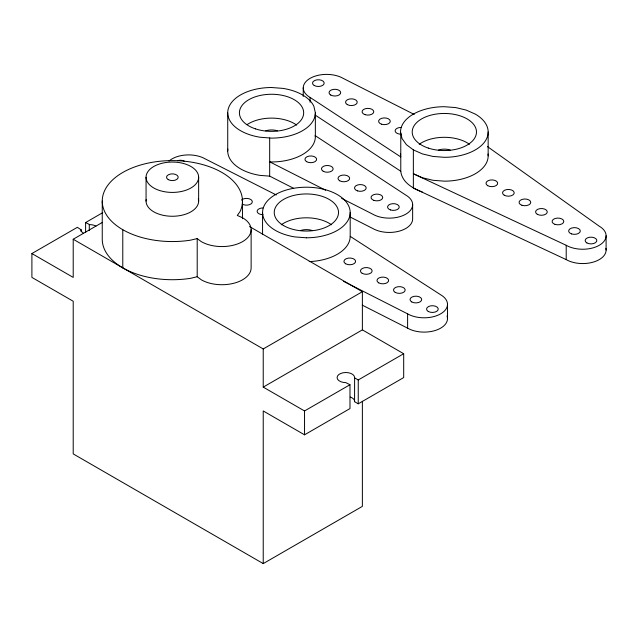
<?xml version="1.0" encoding="UTF-8"?>
<svg xmlns="http://www.w3.org/2000/svg" width="638" height="638" viewBox="0 0 638 638"><rect width="100%" height="100%" fill="white"/><g stroke="black" fill="none" stroke-linecap="round" stroke-linejoin="round"><path stroke-width="0.96" d="M362.376 401.302L362.376 506.365L263.231 563.601L73.21 453.897L73.21 301.256L31.9 277.402L31.9 253.549L77.342 227.319L80.97 229.704A8.765 5.056 0 0 0 83.538 233.277M31.9 253.549L73.21 277.402L73.21 239.242L263.231 348.954L263.231 387.114L362.376 329.87L403.687 353.723L403.687 377.576L358.245 403.806L354.561 401.677L354.616 377.568A8.765 5.056 0 0 0 345.852 372.512A8.765 5.056 0 0 0 337.087 377.568A8.765 5.056 0 0 0 345.852 382.633L349.983 384.73L349.983 408.575L304.541 434.813L263.231 410.96L263.231 563.601M354.561 401.677L354.616 401.422A8.765 5.056 0 0 0 350.238 397.043M85.604 232.487L85.604 222.55L102.75 212.645M73.21 239.242L102.271 222.463M263.231 348.954L362.376 291.71L362.376 329.87M263.231 387.114L304.541 410.96L349.983 384.73M354.561 377.832L358.245 379.961L403.687 353.723M197.206 238.572L190.499 240.175A70.108 40.473 0 0 1 102.519 204.607A70.108 40.473 0 0 1 178.465 160.76A70.108 40.473 0 0 1 240.071 211.561L237.288 215.437L242.576 217.773A29.212 16.867 0 0 1 242.576 241.627A29.212 16.867 0 0 1 201.273 241.627L197.206 238.572L197.206 276.733L201.273 279.787A29.212 16.867 0 0 0 233.101 283.439A29.212 16.867 0 0 0 251.133 267.864L251.133 229.704M197.206 276.733L190.499 278.335A70.108 40.473 0 0 1 102.247 239.242L102.247 201.082M85.604 222.55L89.735 224.64A8.765 5.056 0 0 1 95.931 226.123M293.663 188.314L269.675 176.128L260.2 175.41A43.815 25.297 0 0 1 227.846 149.093M413.36 149.898L422.436 153.917L433.003 156.446L444.343 157.307A43.815 25.297 0 0 0 484.824 141.692A43.815 25.297 0 0 0 475.326 114.122L466.25 110.103L455.684 107.575L444.343 106.713A43.815 25.297 0 0 0 400.528 132.01L402.02 138.558L406.398 144.659L413.36 149.898L413.36 188.058L566.209 259.61A23.367 13.494 0 0 0 593.069 262.17A23.367 13.494 0 0 0 605.901 248.31M422.436 192.078C412.969 188.569 401.924 182.372 400.776 171.247L400.776 133.087M487.48 146.62L599.257 226.219A23.367 13.494 0 0 1 599.257 245.295A23.367 13.494 0 0 1 566.209 245.295L413.36 173.751L422.436 177.771L433.003 180.291L444.343 181.16A43.815 25.297 0 0 0 488.038 153.973M414.229 114.457L343.132 78.346A23.367 13.494 0 0 0 310.092 78.346A23.367 13.494 0 0 0 310.092 97.431L310.092 102.2M325.651 190.252L269.675 161.821L271.541 161.964A43.815 25.297 0 0 0 315.355 136.668L315.355 112.814L313.864 106.267A43.815 25.297 0 0 0 282.881 88.379L271.541 87.518A43.815 25.297 0 0 0 228.101 109.513A43.815 25.297 0 0 0 260.2 137.25L271.541 138.111A43.815 25.297 0 0 0 315.355 112.814M341.649 198.378L372.751 214.177A23.367 13.494 0 0 0 405.8 214.177A23.367 13.494 0 0 0 405.8 195.092L315.116 135.583L315.355 136.668M349.648 216.753L372.751 228.484A23.367 13.494 0 0 0 398.216 231.411A23.367 13.494 0 0 0 412.642 218.946L412.642 204.639M276.246 194.957L205.141 158.854A23.367 13.494 0 0 0 169.014 161.055M343.619 281.366L407.61 313.856A23.367 13.494 0 0 0 440.659 313.848A23.367 13.494 0 0 0 440.651 294.772L350.19 236.347L350.19 212.494M362.28 305.147L407.61 328.163A23.367 13.494 0 0 0 435.156 330.516A23.367 13.494 0 0 0 447.047 315.985M249.498 226.546L362.376 291.71M310.092 97.431L400.776 156.94L400.528 155.863A43.815 25.297 0 0 1 400.648 153.973M315.084 115.015L400.776 171.247M606.1 235.757L606.1 250.064M566.209 245.295L566.209 259.61M488.158 132.01L488.158 155.863M447.501 304.31L447.501 318.617M407.61 313.856L407.61 328.163M358.245 379.961L358.245 403.806M304.541 410.96L304.541 434.813M303.241 87.885L303.241 96.474M269.675 137.968L269.675 176.128M262.561 212.51L262.561 234.369M242.456 201.082L242.456 218.698M227.726 112.814L227.726 150.975M198.641 177.228A26.286 15.176 0 0 1 159.205 190.379A26.286 15.176 0 0 1 159.205 164.086A26.286 15.176 0 0 1 198.641 177.228L198.641 201.082M146.062 177.228L146.062 201.082M122.783 229.704L122.783 267.864M89.288 224.68L89.288 230.637M81.026 229.449L81.026 231.434M438.505 150.018A11.683 6.747 0 0 1 450.189 150.018M419.222 144.292A32.131 18.55 0 0 1 469.464 144.292M400.967 134.187A5.846 3.373 0 0 1 395.129 130.814A5.846 3.373 0 0 1 400.967 127.448M177.436 160.704A5.846 3.373 0 0 1 184.486 161.239M262.992 214.687A5.846 3.373 0 0 1 257.146 211.314A5.846 3.373 0 0 1 262.992 207.94M241.403 200.093A5.846 3.373 0 0 1 249.817 199.016A5.846 3.373 0 0 1 250.941 203.945A5.846 3.373 0 0 1 242.336 204.16M300.53 230.509A11.683 6.747 0 0 1 312.213 230.509M350.19 236.347A43.815 25.297 0 0 1 309.239 261.596M281.254 224.791A32.131 18.55 0 0 1 331.489 224.783M247.193 124.562A32.131 18.55 0 0 1 296.662 125.096M265.703 130.822A11.683 6.747 0 0 1 277.386 130.822M198.314 198.705A26.286 15.176 0 0 1 173.042 216.258A26.286 15.176 0 0 1 146.206 199.495M306.384 237.799L295.043 236.937A43.815 25.297 0 0 1 272.809 196.249A43.815 25.297 0 0 1 346.083 201.807A43.815 25.297 0 0 1 306.384 237.799M365 114.657A5.846 3.373 0 0 0 373.764 111.738A5.846 3.373 0 0 0 365 108.819A5.846 3.373 0 0 0 365 114.657M347.263 104.584A5.846 3.373 0 0 0 357.041 103.069A5.846 3.373 0 0 0 349.887 98.938A5.846 3.373 0 0 0 347.263 104.584M586.864 242.911A5.846 3.373 0 0 0 596.634 241.403A5.846 3.373 0 0 0 589.48 237.272A5.846 3.373 0 0 0 586.864 242.911M555.028 224.369A5.846 3.373 0 0 0 563.785 221.45A5.846 3.373 0 0 0 555.028 218.523A5.846 3.373 0 0 0 555.028 224.369M330.747 95.046A5.846 3.373 0 0 0 340.517 93.531A5.846 3.373 0 0 0 333.363 89.4A5.846 3.373 0 0 0 330.747 95.046M537.292 214.296A5.846 3.373 0 0 0 547.069 212.781A5.846 3.373 0 0 0 539.908 208.65A5.846 3.373 0 0 0 537.292 214.296M571.552 233.907A5.846 3.373 0 0 0 580.309 230.988A5.846 3.373 0 0 0 571.552 228.069A5.846 3.373 0 0 0 571.552 233.907M504.243 195.212A5.846 3.373 0 0 0 514.021 193.697A5.846 3.373 0 0 0 506.859 189.566A5.846 3.373 0 0 0 504.243 195.212M487.719 185.674A5.846 3.373 0 0 0 497.496 184.159A5.846 3.373 0 0 0 490.335 180.028A5.846 3.373 0 0 0 487.719 185.674M521.98 205.284A5.846 3.373 0 0 0 530.744 202.366A5.846 3.373 0 0 0 521.98 199.447A5.846 3.373 0 0 0 521.98 205.284M428.281 148.072A32.131 18.55 0 0 0 476.474 132.01A32.131 18.55 0 0 0 428.281 115.941A32.131 18.55 0 0 0 428.281 148.072M314.223 85.5A5.846 3.373 0 0 0 323.992 83.993A5.846 3.373 0 0 0 316.839 79.862A5.846 3.373 0 0 0 314.223 85.5M381.524 124.203A5.846 3.373 0 0 0 390.289 121.276A5.846 3.373 0 0 0 381.524 118.357A5.846 3.373 0 0 0 381.524 124.203M428.265 311.464A5.846 3.373 0 0 0 438.035 309.956A5.846 3.373 0 0 0 430.881 305.825A5.846 3.373 0 0 0 428.265 311.464M395.209 292.387A5.846 3.373 0 0 0 404.986 290.88A5.846 3.373 0 0 0 397.825 286.749A5.846 3.373 0 0 0 395.209 292.387M378.685 282.849A5.846 3.373 0 0 0 388.454 281.342A5.846 3.373 0 0 0 381.301 277.211A5.846 3.373 0 0 0 378.685 282.849M411.741 301.926A5.846 3.373 0 0 0 421.511 300.418A5.846 3.373 0 0 0 414.357 296.287A5.846 3.373 0 0 0 411.741 301.926M362.153 273.311A5.846 3.373 0 0 0 371.93 271.804A5.846 3.373 0 0 0 364.776 267.673A5.846 3.373 0 0 0 362.153 273.311M283.663 225.621A32.131 18.55 0 0 0 337.414 217.303A32.131 18.55 0 0 0 298.05 194.582A32.131 18.55 0 0 0 283.663 225.621M345.629 263.773A5.846 3.373 0 0 0 355.406 262.266A5.846 3.373 0 0 0 348.244 258.135A5.846 3.373 0 0 0 345.629 263.773M339.703 180.785A5.846 3.373 0 0 0 349.48 179.278A5.846 3.373 0 0 0 342.327 175.147A5.846 3.373 0 0 0 339.703 180.785M373.964 200.404A5.846 3.373 0 0 0 382.728 197.485A5.846 3.373 0 0 0 373.964 194.558A5.846 3.373 0 0 0 373.964 200.404M323.179 171.247A5.846 3.373 0 0 0 332.956 169.732A5.846 3.373 0 0 0 325.803 165.601A5.846 3.373 0 0 0 323.179 171.247M357.44 190.866A5.846 3.373 0 0 0 366.204 187.939A5.846 3.373 0 0 0 357.44 185.02A5.846 3.373 0 0 0 357.44 190.866M390.488 209.942A5.846 3.373 0 0 0 399.252 207.023A5.846 3.373 0 0 0 390.488 204.096A5.846 3.373 0 0 0 390.488 209.942M306.655 161.709A5.846 3.373 0 0 0 316.432 160.194A5.846 3.373 0 0 0 309.278 156.063A5.846 3.373 0 0 0 306.655 161.709M255.479 128.876A32.131 18.55 0 0 0 303.672 112.814A32.131 18.55 0 0 0 255.479 96.745A32.131 18.55 0 0 0 255.479 128.876M168.225 179.613A5.846 3.373 0 0 0 177.994 178.106A5.846 3.373 0 0 0 170.84 173.975A5.846 3.373 0 0 0 168.225 179.613"/></g></svg>
